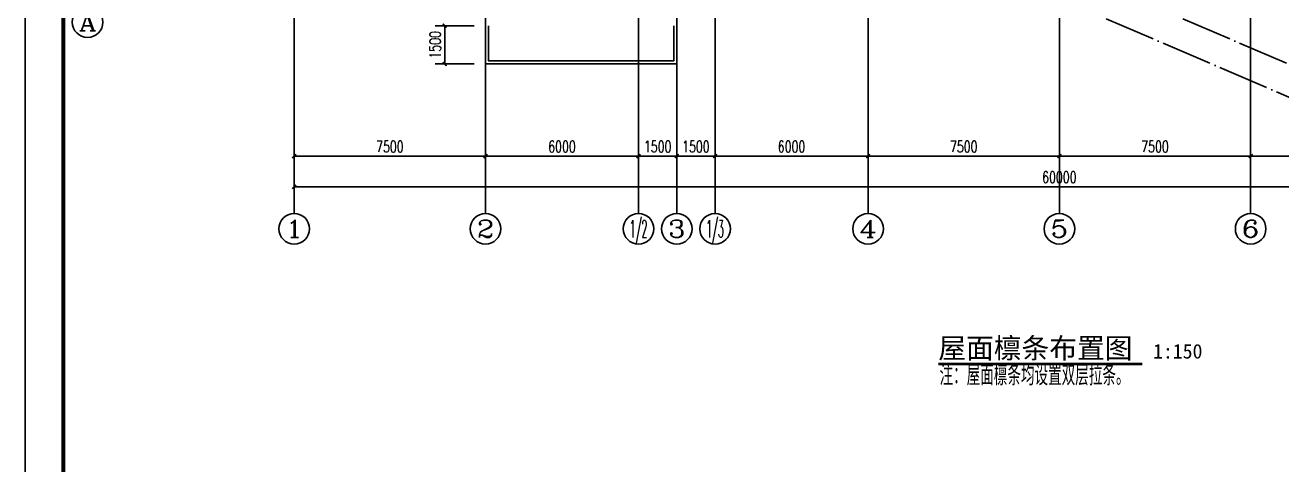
# Model space of a CAD drawing. Extents: x 14475413 to 15955882, y -732572 to -282951.
# Drawn here: x 15292086 to 15341359, y -593782 to -576550 of the extents above; entities that cross this region are included whole.
import ezdxf
from ezdxf.enums import TextEntityAlignment as Align

# ---------------------------------------------------------------- set-up
doc = ezdxf.new("R2010")
doc.units = 0
doc.header["$LTSCALE"] = 1000
doc.header["$MEASUREMENT"] = 0
doc.linetypes.add('DOTE', pattern=[2.42, 2, -0.2, 0.02, -0.2])
for name, color, linetype in [('AXIS', 3, 'Continuous'), ('AXIS_TEXT', 7, 'Continuous'), ('DIM_SYMB', 3, 'Continuous'), ('DOTE', 1, 'DOTE'), ('PUB_DIM', 3, 'Continuous'), ('PUB_TEXT', 7, 'Continuous'), ('TK', 4, 'Continuous')]:
    doc.layers.add(name, color=color, linetype=linetype)
doc.styles.add('_TCH_AXIS', font='COMPLEX', dxfattribs={"bigfont": 'GBCBIG'})
doc.styles.add('_TCH_DIM_T3', font='SIMPLEX', dxfattribs={"width": 0.705882, "bigfont": 'GBCBIG'})
doc.styles.add('_TCH_DYN', font='')
doc.styles.add('COMPLEX', font='COMPLEX')
doc.styles.add('TSSD_REIN', font='tssdeng.shx', dxfattribs={"width": 0.7, "bigfont": 'tssdchn.shx'})
doc.styles.get('_TCH_DYN').set_extended_font_data('SimSun')
doc.dimstyles.new('_TCH_ARCH&&150', dxfattribs={"dimtxt": 446.25, "dimasz": 150, "dimexe": 375, "dimexo": 450, "dimgap": 150, "dimtad": 1, "dimdec": 0, "dimzin": 0, "dimdsep": 46, "dimtxsty": '_TCH_DIM_T3', "dimblk": 'ARCHTICK', "dimcen": 0.09, "dimclrt": 7, "dimazin": 2, "dimtfac": 1, "dimtdec": 0, "dimtix": 1, "dimtmove": 2, "dimatfit": 3, "dimfxl": 0, "dimtolj": 1, "dimtzin": 0, "dimarcsym": 0})

# ---------------------------------------------------------------- blocks, each defined once
blk = doc.blocks.new('GeYuanFrame_71740722', base_point=(20.09, 4.53))
at = {"layer": 'TK'}
blk.add_lwpolyline([(20.09, 4.53), (20.09, 598.53), (1071.09, 598.53), (1071.09, 4.53)], close=True, dxfattribs=at)
at = {"layer": 'TK', "const_width": 1}
blk.add_lwpolyline([(45.09, 588.53), (1061.09, 588.53), (1061.09, 14.53), (45.09, 14.53)], close=True, dxfattribs=at)
blk = doc.blocks.new('_ArchTick')
at = {"color": 0, "linetype": 'ByBlock', "const_width": 0.4}
blk.add_lwpolyline([(-0.5, -0.5), (0.5, 0.5)], dxfattribs=at)
blk = doc.blocks.new('*D1731')
at = {"layer": 'Defpoints', "color": 0}
for p in [(14791623, -304460), (14793223, -304460), (14793223, -305960)]:
    blk.add_point(p, dxfattribs=at)
at = {"layer": 'PUB_DIM', "color": 0, "lineweight": -2}
for p, q in [((14792773, -304460), (14791248, -304460)), ((14791623, -305960), (14791623, -304460)), ((14792773, -305960), (14791248, -305960))]:
    blk.add_line(p, q, dxfattribs=at)
at = {"layer": 'PUB_DIM', "color": 0, "lineweight": -2, "xscale": 150, "yscale": 150, "zscale": 150}
for p, rotation in [((14791623, -304460), 90), ((14791623, -305960), 270)]:
    blk.add_blockref('_ArchTick', p, dxfattribs=dict(at, rotation=rotation))
at = {"layer": 'PUB_DIM', "color": 7, "insert": (14791249, -305210), "char_height": 446.2, "attachment_point": 5, "rotation": 90, "style": '_TCH_DIM_T3'}
blk.add_mtext('\\A1;1500', dxfattribs=at)
blk = doc.blocks.new('_AXISO')
blk.add_circle((0, 0), 0.5)
at = {"layer": 'AXIS_TEXT', "style": 'COMPLEX', "width": 1.041667}
blk.add_attdef('A', text='', height=0.56, dxfattribs=at).set_placement((-0.25, -0.28), (0.25, -0.28), align=Align.FIT)
blk = doc.blocks.new('*D1048')
at = {"layer": 'AXIS', "color": 0, "lineweight": -2}
for p, q in [((15302636, -578382), (15302636, -583257)), ((15362636, -578382), (15362636, -583257)), ((15302636, -582882), (15362636, -582882))]:
    blk.add_line(p, q, dxfattribs=at)
at = {"layer": 'Defpoints', "color": 0}
for p in [(15302636, -577932), (15362636, -577932), (15362636, -582882)]:
    blk.add_point(p, dxfattribs=at)
at = {"layer": 'AXIS', "color": 0, "lineweight": -2, "xscale": 150, "yscale": 150, "zscale": 150, "rotation": 180}
blk.add_blockref('_ArchTick', (15302636, -582882), dxfattribs=at)
at = {"layer": 'AXIS', "color": 0, "lineweight": -2, "xscale": 150, "yscale": 150, "zscale": 150}
blk.add_blockref('_ArchTick', (15362636, -582882), dxfattribs=at)
at = {"layer": 'AXIS', "color": 7, "insert": (15332636, -582508), "char_height": 446.2, "attachment_point": 5, "style": '_TCH_DIM_T3'}
blk.add_mtext('\\A1;60000', dxfattribs=at)
blk = doc.blocks.new('*D1049')
at = {"layer": 'AXIS', "color": 0, "lineweight": -2}
for p, q in [((15302636, -578382), (15302636, -582057)), ((15310136, -578382), (15310136, -582057)), ((15302636, -581682), (15310136, -581682))]:
    blk.add_line(p, q, dxfattribs=at)
at = {"layer": 'Defpoints', "color": 0}
for p in [(15302636, -577932), (15310136, -577932), (15310136, -581682)]:
    blk.add_point(p, dxfattribs=at)
at = {"layer": 'AXIS', "color": 0, "lineweight": -2, "xscale": 150, "yscale": 150, "zscale": 150, "rotation": 180}
blk.add_blockref('_ArchTick', (15302636, -581682), dxfattribs=at)
at = {"layer": 'AXIS', "color": 0, "lineweight": -2, "xscale": 150, "yscale": 150, "zscale": 150}
blk.add_blockref('_ArchTick', (15310136, -581682), dxfattribs=at)
at = {"layer": 'AXIS', "color": 7, "insert": (15306386, -581308), "char_height": 446.2, "attachment_point": 5, "style": '_TCH_DIM_T3'}
blk.add_mtext('\\A1;7500', dxfattribs=at)
blk = doc.blocks.new('*D1050')
at = {"layer": 'AXIS', "color": 0, "lineweight": -2}
for p, q in [((15310136, -578382), (15310136, -582057)), ((15316136, -578382), (15316136, -582057)), ((15310136, -581682), (15316136, -581682))]:
    blk.add_line(p, q, dxfattribs=at)
at = {"layer": 'Defpoints', "color": 0}
for p in [(15310136, -577932), (15316136, -577932), (15316136, -581682)]:
    blk.add_point(p, dxfattribs=at)
at = {"layer": 'AXIS', "color": 0, "lineweight": -2, "xscale": 150, "yscale": 150, "zscale": 150, "rotation": 180}
blk.add_blockref('_ArchTick', (15310136, -581682), dxfattribs=at)
at = {"layer": 'AXIS', "color": 0, "lineweight": -2, "xscale": 150, "yscale": 150, "zscale": 150}
blk.add_blockref('_ArchTick', (15316136, -581682), dxfattribs=at)
at = {"layer": 'AXIS', "color": 7, "insert": (15313136, -581308), "char_height": 446.2, "attachment_point": 5, "style": '_TCH_DIM_T3'}
blk.add_mtext('\\A1;6000', dxfattribs=at)
blk = doc.blocks.new('*D1051')
at = {"layer": 'AXIS', "color": 0, "lineweight": -2}
for p, q in [((15316136, -578382), (15316136, -582057)), ((15317636, -578382), (15317636, -582057)), ((15316136, -581682), (15317636, -581682))]:
    blk.add_line(p, q, dxfattribs=at)
at = {"layer": 'Defpoints', "color": 0}
for p in [(15316136, -577932), (15317636, -577932), (15317636, -581682)]:
    blk.add_point(p, dxfattribs=at)
at = {"layer": 'AXIS', "color": 0, "lineweight": -2, "xscale": 150, "yscale": 150, "zscale": 150, "rotation": 180}
blk.add_blockref('_ArchTick', (15316136, -581682), dxfattribs=at)
at = {"layer": 'AXIS', "color": 0, "lineweight": -2, "xscale": 150, "yscale": 150, "zscale": 150}
blk.add_blockref('_ArchTick', (15317636, -581682), dxfattribs=at)
at = {"layer": 'AXIS', "color": 7, "insert": (15316886, -581308), "char_height": 446.2, "attachment_point": 5, "style": '_TCH_DIM_T3'}
blk.add_mtext('\\A1;1500', dxfattribs=at)
blk = doc.blocks.new('*D1052')
at = {"layer": 'AXIS', "color": 0, "lineweight": -2}
for p, q in [((15317636, -578382), (15317636, -582057)), ((15319136, -578382), (15319136, -582057)), ((15317636, -581682), (15319136, -581682))]:
    blk.add_line(p, q, dxfattribs=at)
at = {"layer": 'Defpoints', "color": 0}
for p in [(15317636, -577932), (15319136, -577932), (15319136, -581682)]:
    blk.add_point(p, dxfattribs=at)
at = {"layer": 'AXIS', "color": 0, "lineweight": -2, "xscale": 150, "yscale": 150, "zscale": 150, "rotation": 180}
blk.add_blockref('_ArchTick', (15317636, -581682), dxfattribs=at)
at = {"layer": 'AXIS', "color": 0, "lineweight": -2, "xscale": 150, "yscale": 150, "zscale": 150}
blk.add_blockref('_ArchTick', (15319136, -581682), dxfattribs=at)
at = {"layer": 'AXIS', "color": 7, "insert": (15318386, -581308), "char_height": 446.2, "attachment_point": 5, "style": '_TCH_DIM_T3'}
blk.add_mtext('\\A1;1500', dxfattribs=at)
blk = doc.blocks.new('*D1053')
at = {"layer": 'AXIS', "color": 0, "lineweight": -2}
for p, q in [((15319136, -578382), (15319136, -582057)), ((15325136, -578382), (15325136, -582057)), ((15319136, -581682), (15325136, -581682))]:
    blk.add_line(p, q, dxfattribs=at)
at = {"layer": 'Defpoints', "color": 0}
for p in [(15319136, -577932), (15325136, -577932), (15325136, -581682)]:
    blk.add_point(p, dxfattribs=at)
at = {"layer": 'AXIS', "color": 0, "lineweight": -2, "xscale": 150, "yscale": 150, "zscale": 150, "rotation": 180}
blk.add_blockref('_ArchTick', (15319136, -581682), dxfattribs=at)
at = {"layer": 'AXIS', "color": 0, "lineweight": -2, "xscale": 150, "yscale": 150, "zscale": 150}
blk.add_blockref('_ArchTick', (15325136, -581682), dxfattribs=at)
at = {"layer": 'AXIS', "color": 7, "insert": (15322136, -581308), "char_height": 446.2, "attachment_point": 5, "style": '_TCH_DIM_T3'}
blk.add_mtext('\\A1;6000', dxfattribs=at)
blk = doc.blocks.new('*D1054')
at = {"layer": 'AXIS', "color": 0, "lineweight": -2}
for p, q in [((15325136, -578382), (15325136, -582057)), ((15332636, -578382), (15332636, -582057)), ((15325136, -581682), (15332636, -581682))]:
    blk.add_line(p, q, dxfattribs=at)
at = {"layer": 'Defpoints', "color": 0}
for p in [(15325136, -577932), (15332636, -577932), (15332636, -581682)]:
    blk.add_point(p, dxfattribs=at)
at = {"layer": 'AXIS', "color": 0, "lineweight": -2, "xscale": 150, "yscale": 150, "zscale": 150, "rotation": 180}
blk.add_blockref('_ArchTick', (15325136, -581682), dxfattribs=at)
at = {"layer": 'AXIS', "color": 0, "lineweight": -2, "xscale": 150, "yscale": 150, "zscale": 150}
blk.add_blockref('_ArchTick', (15332636, -581682), dxfattribs=at)
at = {"layer": 'AXIS', "color": 7, "insert": (15328886, -581308), "char_height": 446.2, "attachment_point": 5, "style": '_TCH_DIM_T3'}
blk.add_mtext('\\A1;7500', dxfattribs=at)
blk = doc.blocks.new('*D1055')
at = {"layer": 'AXIS', "color": 0, "lineweight": -2}
for p, q in [((15332636, -578382), (15332636, -582057)), ((15340136, -578382), (15340136, -582057)), ((15332636, -581682), (15340136, -581682))]:
    blk.add_line(p, q, dxfattribs=at)
at = {"layer": 'Defpoints', "color": 0}
for p in [(15332636, -577932), (15340136, -577932), (15340136, -581682)]:
    blk.add_point(p, dxfattribs=at)
at = {"layer": 'AXIS', "color": 0, "lineweight": -2, "xscale": 150, "yscale": 150, "zscale": 150, "rotation": 180}
blk.add_blockref('_ArchTick', (15332636, -581682), dxfattribs=at)
at = {"layer": 'AXIS', "color": 0, "lineweight": -2, "xscale": 150, "yscale": 150, "zscale": 150}
blk.add_blockref('_ArchTick', (15340136, -581682), dxfattribs=at)
at = {"layer": 'AXIS', "color": 7, "insert": (15336386, -581308), "char_height": 446.2, "attachment_point": 5, "style": '_TCH_DIM_T3'}
blk.add_mtext('\\A1;7500', dxfattribs=at)
blk = doc.blocks.new('*D1056')
at = {"layer": 'AXIS', "color": 0, "lineweight": -2}
for p, q in [((15340136, -578382), (15340136, -582057)), ((15346136, -578382), (15346136, -582057)), ((15340136, -581682), (15346136, -581682))]:
    blk.add_line(p, q, dxfattribs=at)
at = {"layer": 'Defpoints', "color": 0}
for p in [(15340136, -577932), (15346136, -577932), (15346136, -581682)]:
    blk.add_point(p, dxfattribs=at)
at = {"layer": 'AXIS', "color": 0, "lineweight": -2, "xscale": 150, "yscale": 150, "zscale": 150, "rotation": 180}
blk.add_blockref('_ArchTick', (15340136, -581682), dxfattribs=at)
at = {"layer": 'AXIS', "color": 0, "lineweight": -2, "xscale": 150, "yscale": 150, "zscale": 150}
blk.add_blockref('_ArchTick', (15346136, -581682), dxfattribs=at)
at = {"layer": 'AXIS', "color": 7, "insert": (15343136, -581308), "char_height": 446.2, "attachment_point": 5, "style": '_TCH_DIM_T3'}
blk.add_mtext('\\A1;6000', dxfattribs=at)
blk = doc.blocks.new('3QW2QW32132131')
at = {"ltscale": 0.5}
for points in [[(14800722.6, -304460.3), (14800722.6, -305960.3), (14793222.6, -305960.3), (14793222.6, -304460.3)], [(14800602.6, -304460.3), (14800602.6, -305840.3), (14793342.6, -305840.3), (14793342.6, -304460.3)]]:
    blk.add_lwpolyline(points, dxfattribs=at)
at = {"layer": 'PUB_DIM'}
dim = blk.add_aligned_dim(p1=(14793222.6, -305960.3), p2=(14793222.6, -304460.3), distance=1600, text='1500', dimstyle='_TCH_ARCH&&150', dxfattribs=at)
dim.commit()
dim.dimension.update_dxf_attribs({"geometry": '*D1731', "text_midpoint": (14791249.5, -305210.3)})

msp = doc.modelspace()

# ---------------------------------------------------------------- linework, layer by layer
at = {"layer": 'AXIS'}
for p, q in [((15302635.7, -577931.6), (15302635.7, -583931.6)), ((15310135.7, -577931.6), (15310135.7, -583931.6)), ((15316135.7, -577931.6), (15316135.7, -583931.6)), ((15317635.7, -577931.6), (15317635.7, -583931.6)), ((15319135.7, -577931.6), (15319135.7, -583931.6)), ((15325135.7, -577931.6), (15325135.7, -583931.6)), ((15332635.7, -577931.6), (15332635.7, -583931.6)), ((15340135.7, -577931.6), (15340135.7, -583931.6))]:
    msp.add_line(p, q, dxfattribs=at)
at = {"layer": 'DIM_SYMB', "const_width": 105}
msp.add_lwpolyline([(15327890, -589824.7), (15335888.6, -589824.7)], dxfattribs=at)
at = {"layer": 'DOTE'}
for p, q in [((15302635.7, -577931.6), (15302635.7, -478931.6)), ((15310135.7, -577931.6), (15310135.7, -478931.6)), ((15316135.7, -577931.6), (15316135.7, -478931.6)), ((15317635.7, -577931.6), (15317635.7, -478931.6)), ((15319135.7, -577931.6), (15319135.7, -478931.6)), ((15325135.7, -577931.6), (15325135.7, -478931.6)), ((15332635.7, -577931.6), (15332635.7, -478931.6)), ((15340135.7, -577931.6), (15340135.7, -478931.6)), ((15374120.4, -593311.6), (15316135.7, -568431.6)), ((15377120.4, -593311.6), (15319135.7, -568431.6))]:
    msp.add_line(p, q, dxfattribs=at)

# ---------------------------------------------------------------- block references
at = {"xscale": 150, "yscale": 150, "zscale": 150, "rotation": 270}
msp.add_blockref('GeYuanFrame_71740722', (15292085.7, -466825.4), dxfattribs=at)
msp.add_blockref('3QW2QW32132131', (516913.1, -272111.3))
at = {"layer": 'AXIS'}
ref = msp.add_blockref('_AXISO', (15294535.7, -576431.6), dxfattribs=dict(at, xscale=1200, yscale=1200, zscale=1200))
ref.add_attrib('A', 'A', dxfattribs={"layer": 'AXIS_TEXT', "ltscale": 0.5, "height": 678.8, "style": '_TCH_AXIS', "width": 1.166667}).set_placement((15294196.2, -576771), (15294875.1, -576771), align=Align.FIT)
ref = msp.add_blockref('_AXISO', (15302635.7, -584531.6), dxfattribs=dict(at, xscale=1200, yscale=1200, zscale=1200))
ref.add_attrib('A', '1', dxfattribs={"layer": 'AXIS_TEXT', "ltscale": 0.5, "height": 678.8, "style": '_TCH_AXIS', "width": 2.333333}).set_placement((15302296.2, -584871), (15302975.1, -584871), align=Align.FIT)
ref = msp.add_blockref('_AXISO', (15310135.7, -584531.6), dxfattribs=dict(at, xscale=1200, yscale=1200, zscale=1200))
ref.add_attrib('A', '2', dxfattribs={"layer": 'AXIS_TEXT', "ltscale": 0.5, "height": 678.8, "style": '_TCH_AXIS', "width": 1.5}).set_placement((15309796.2, -584871), (15310475.1, -584871), align=Align.FIT)
ref = msp.add_blockref('_AXISO', (15316135.7, -584531.6), dxfattribs=dict(at, xscale=1200, yscale=1200, zscale=1200))
ref.add_attrib('A', '1/2', dxfattribs={"layer": 'AXIS_TEXT', "ltscale": 0.5, "height": 678.82, "style": '_TCH_AXIS', "width": 0.411765}).set_placement((15315796.2, -584871), (15316475.1, -584871), align=Align.FIT)
ref = msp.add_blockref('_AXISO', (15317635.7, -584531.6), dxfattribs=dict(at, xscale=1200, yscale=1200, zscale=1200))
ref.add_attrib('A', '3', dxfattribs={"layer": 'AXIS_TEXT', "ltscale": 0.5, "height": 678.8, "style": '_TCH_AXIS', "width": 1.5}).set_placement((15317296.2, -584871), (15317975.1, -584871), align=Align.FIT)
ref = msp.add_blockref('_AXISO', (15319135.7, -584531.6), dxfattribs=dict(at, xscale=1200, yscale=1200, zscale=1200))
ref.add_attrib('A', '1/3', dxfattribs={"layer": 'AXIS_TEXT', "ltscale": 0.5, "height": 678.82, "style": '_TCH_AXIS', "width": 0.411765}).set_placement((15318796.2, -584871), (15319475.1, -584871), align=Align.FIT)
ref = msp.add_blockref('_AXISO', (15325135.7, -584531.6), dxfattribs=dict(at, xscale=1200, yscale=1200, zscale=1200))
ref.add_attrib('A', '4', dxfattribs={"layer": 'AXIS_TEXT', "ltscale": 0.5, "height": 678.8, "style": '_TCH_AXIS', "width": 1.3125}).set_placement((15324796.2, -584871), (15325475.1, -584871), align=Align.FIT)
ref = msp.add_blockref('_AXISO', (15332635.7, -584531.6), dxfattribs=dict(at, xscale=1200, yscale=1200, zscale=1200))
ref.add_attrib('A', '5', dxfattribs={"layer": 'AXIS_TEXT', "ltscale": 0.5, "height": 678.8, "style": '_TCH_AXIS', "width": 1.5}).set_placement((15332296.2, -584871), (15332975.1, -584871), align=Align.FIT)
ref = msp.add_blockref('_AXISO', (15340135.7, -584531.6), dxfattribs=dict(at, xscale=1200, yscale=1200, zscale=1200))
ref.add_attrib('A', '6', dxfattribs={"layer": 'AXIS_TEXT', "ltscale": 0.5, "height": 678.8, "style": '_TCH_AXIS', "width": 1.5}).set_placement((15339796.2, -584871), (15340475.1, -584871), align=Align.FIT)

# ---------------------------------------------------------------- texts
at = {"layer": 'PUB_TEXT', "style": '_TCH_DYN'}
for s, height, p in [('屋面檩条布置图', 797.47, (15327890, -589605.9)), ('1:150', 569.62, (15336308.6, -589614.7))]:
    msp.add_text(s, height=height, dxfattribs=at).set_placement(p)
at = {"layer": 'PUB_TEXT', "color": 7, "style": 'TSSD_REIN', "width": 0.7}
msp.add_text('注：屋面檩条均设置双层拉条。', height=800, dxfattribs=at).set_placement((15327937.7, -590909), align=Align.BOTTOM_LEFT)

# ---------------------------------------------------------------- dimensions: what is measured, and where the dimension line sits
at = {"layer": 'AXIS'}
for p1, p2, distance, text, picture, middle in [((15302635.7, -577931.6), (15362635.7, -577931.6), -4950, '60000', '*D1048', (15332635.7, -582508.5)), ((15302635.7, -577931.6), (15310135.7, -577931.6), -3750, '7500', '*D1049', (15306385.7, -581308.5)), ((15310135.7, -577931.6), (15316135.7, -577931.6), -3750, '6000', '*D1050', (15313135.7, -581308.5)), ((15316135.7, -577931.6), (15317635.7, -577931.6), -3750, '1500', '*D1051', (15316885.7, -581308.5)), ((15317635.7, -577931.6), (15319135.7, -577931.6), -3750, '1500', '*D1052', (15318385.7, -581308.5)), ((15319135.7, -577931.6), (15325135.7, -577931.6), -3750, '6000', '*D1053', (15322135.7, -581308.5)), ((15325135.7, -577931.6), (15332635.7, -577931.6), -3750, '7500', '*D1054', (15328885.7, -581308.5)), ((15332635.7, -577931.6), (15340135.7, -577931.6), -3750, '7500', '*D1055', (15336385.7, -581308.5)), ((15340135.7, -577931.6), (15346135.7, -577931.6), -3750, '6000', '*D1056', (15343135.7, -581308.5))]:
    dim = msp.add_aligned_dim(p1=p1, p2=p2, distance=distance, text=text, dimstyle='_TCH_ARCH&&150', dxfattribs=at)
    dim.commit()
    dim.dimension.update_dxf_attribs({"geometry": picture, "text_midpoint": middle})

doc.saveas('drawing.dxf')
